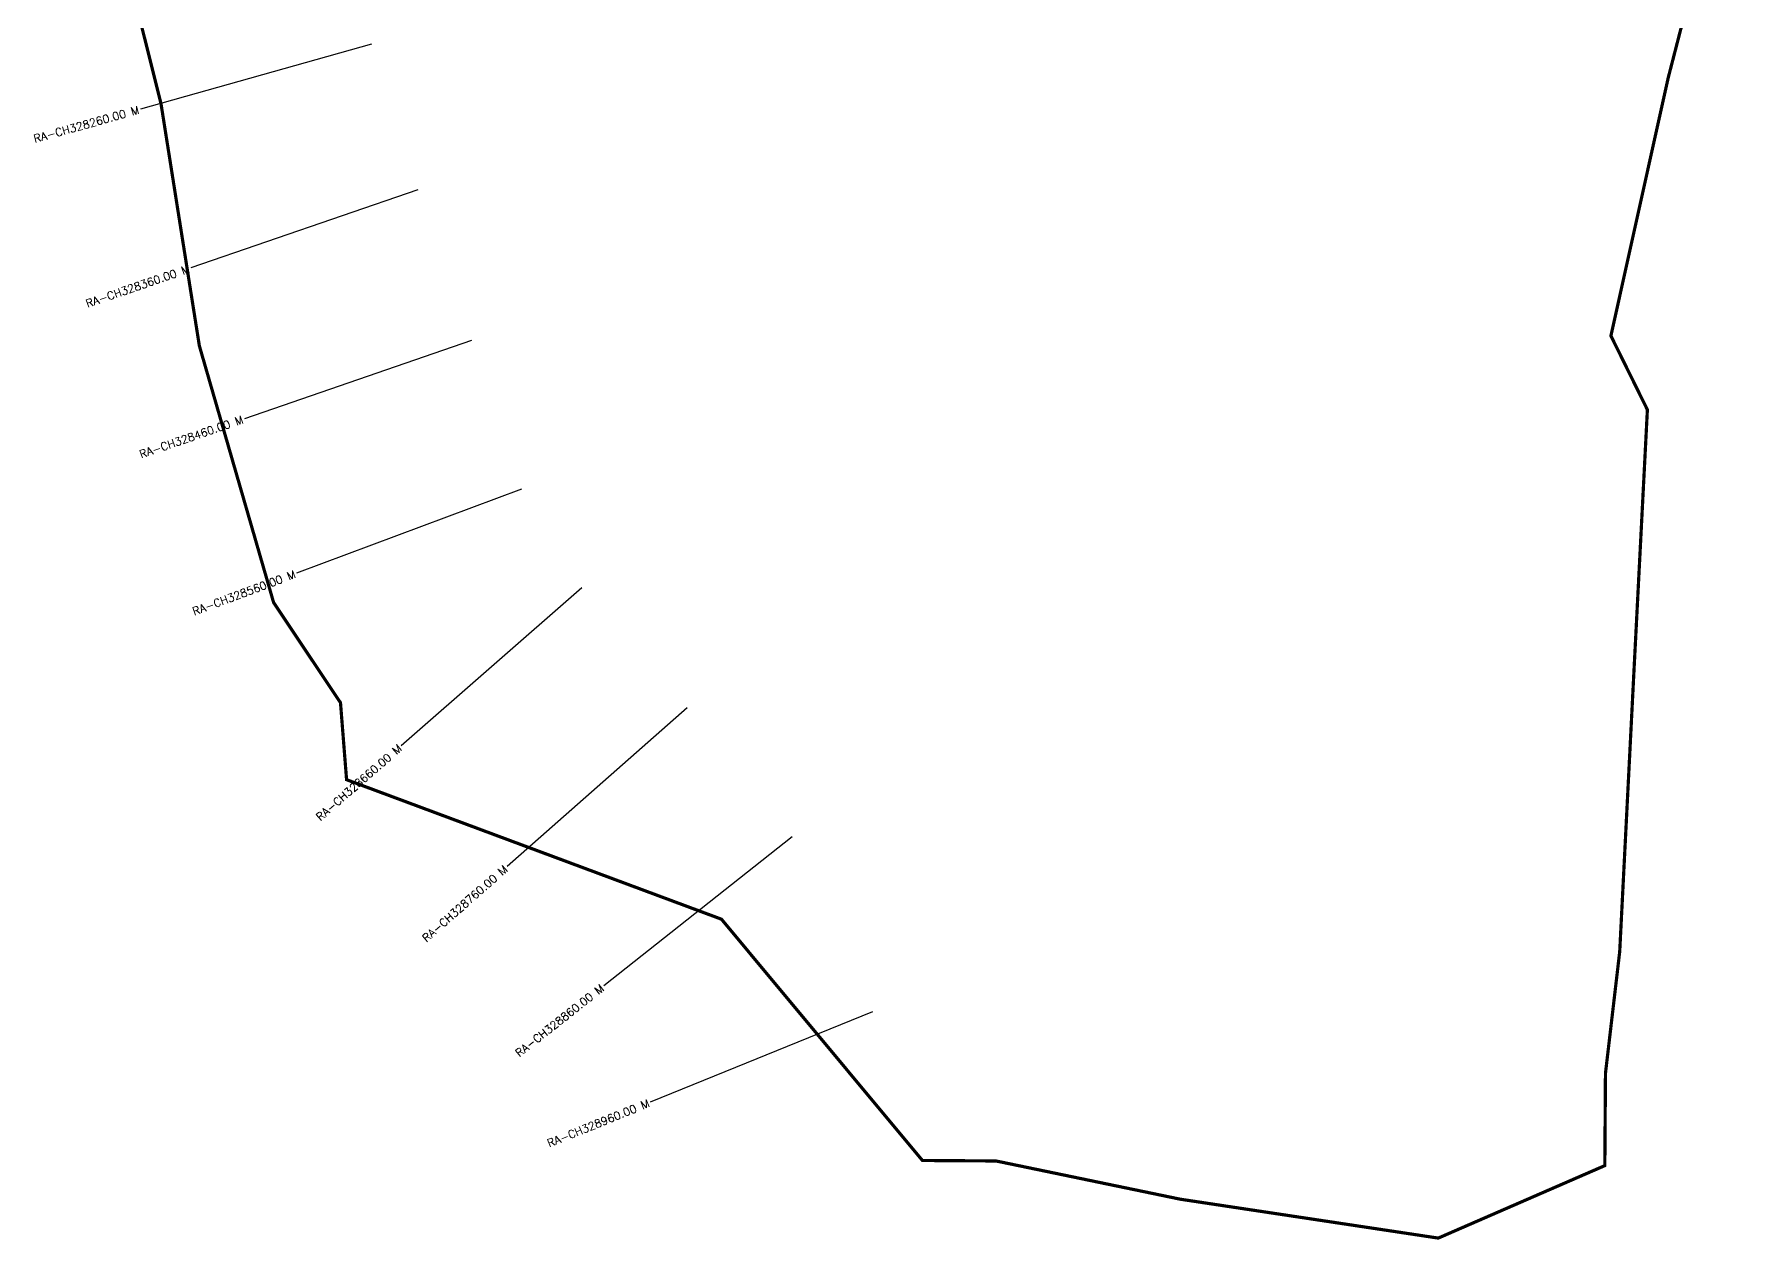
# Model space of a CAD drawing. Header units: metres. Extents: x 289089 to 291111, y 1994800 to 1996921.
# Drawn here: x 289459 to 290529, y 1994800 to 1995553 of the extents above; entities that cross this region are included whole.
import ezdxf
from ezdxf.enums import TextEntityAlignment as Align

# ---------------------------------------------------------------- set-up
doc = ezdxf.new("R2010")
doc.units = ezdxf.units.M
doc.header["$MEASUREMENT"] = 0
doc.layers.add('CS', color=134, linetype='Continuous')
doc.layers.add('CSMark', color=6, linetype='Continuous')
doc.styles.get("Standard").update_dxf_attribs({"font": 'simplex.shx'})

msp = doc.modelspace()

# ---------------------------------------------------------------- linework, layer by layer
at = {"color": 6, "const_width": 2, "flags": 128}
msp.add_lwpolyline([(290527.6, 1995709.9), (290480.1, 1995525.9), (290444.3, 1995364.7), (290467.1, 1995318.5), (290458.4, 1995149.2), (290449.8, 1994979.8), (290440.9, 1994903.8), (290440.5, 1994846.1), (290336.4, 1994800.8), (290175.2, 1994825.1), (290060, 1994849), (290014, 1994849.3), (289888.4, 1995000.1), (289654.1, 1995087.3), (289650.3, 1995135.4), (289608.5, 1995198), (289562.1, 1995358.4), (289538.1, 1995509.9), (289492, 1995693.8)], dxfattribs=at)
at = {"layer": 'CS'}
for p, q in [((289669.7, 1995546.9), (289525.3, 1995506.3)), ((289698.6, 1995455.9), (289556.8, 1995407.1)), ((289732.1, 1995361.7), (289590.2, 1995312.9)), ((289763.4, 1995268.8), (289622.9, 1995216.4)), ((289801.2, 1995207.2), (289688.2, 1995108.5)), ((289866.9, 1995132.2), (289754.4, 1995033.1)), ((289932.5, 1995051.5), (289814.8, 1994958.5)), ((289982.9, 1994942.2), (289843.9, 1994885.8))]:
    msp.add_line(p, q, dxfattribs=at)

# ---------------------------------------------------------------- texts
at = {"layer": 'CSMark'}
for s, rotation, p in [('RA-CH328260.00 M', 15.6739, (289524.3, 1995506.1)), ('RA-CH328360.00 M', 18.9759, (289555.8, 1995406.8)), ('RA-CH328460.00 M', 18.9759, (289589.3, 1995312.6)), ('RA-CH328560.00 M', 20.4562, (289621.9, 1995216)), ('RA-CH328660.00 M', 41.1137, (289687.5, 1995107.9)), ('RA-CH328760.00 M', 41.3822, (289753.6, 1995032.4)), ('RA-CH328860.00 M', 38.3203, (289814, 1994957.9)), ('RA-CH328960.00 M', 22.0902, (289843, 1994885.4))]:
    msp.add_text(s, height=5, rotation=rotation, dxfattribs=at).set_placement(p, align=Align.MIDDLE_RIGHT)

doc.saveas('drawing.dxf')
